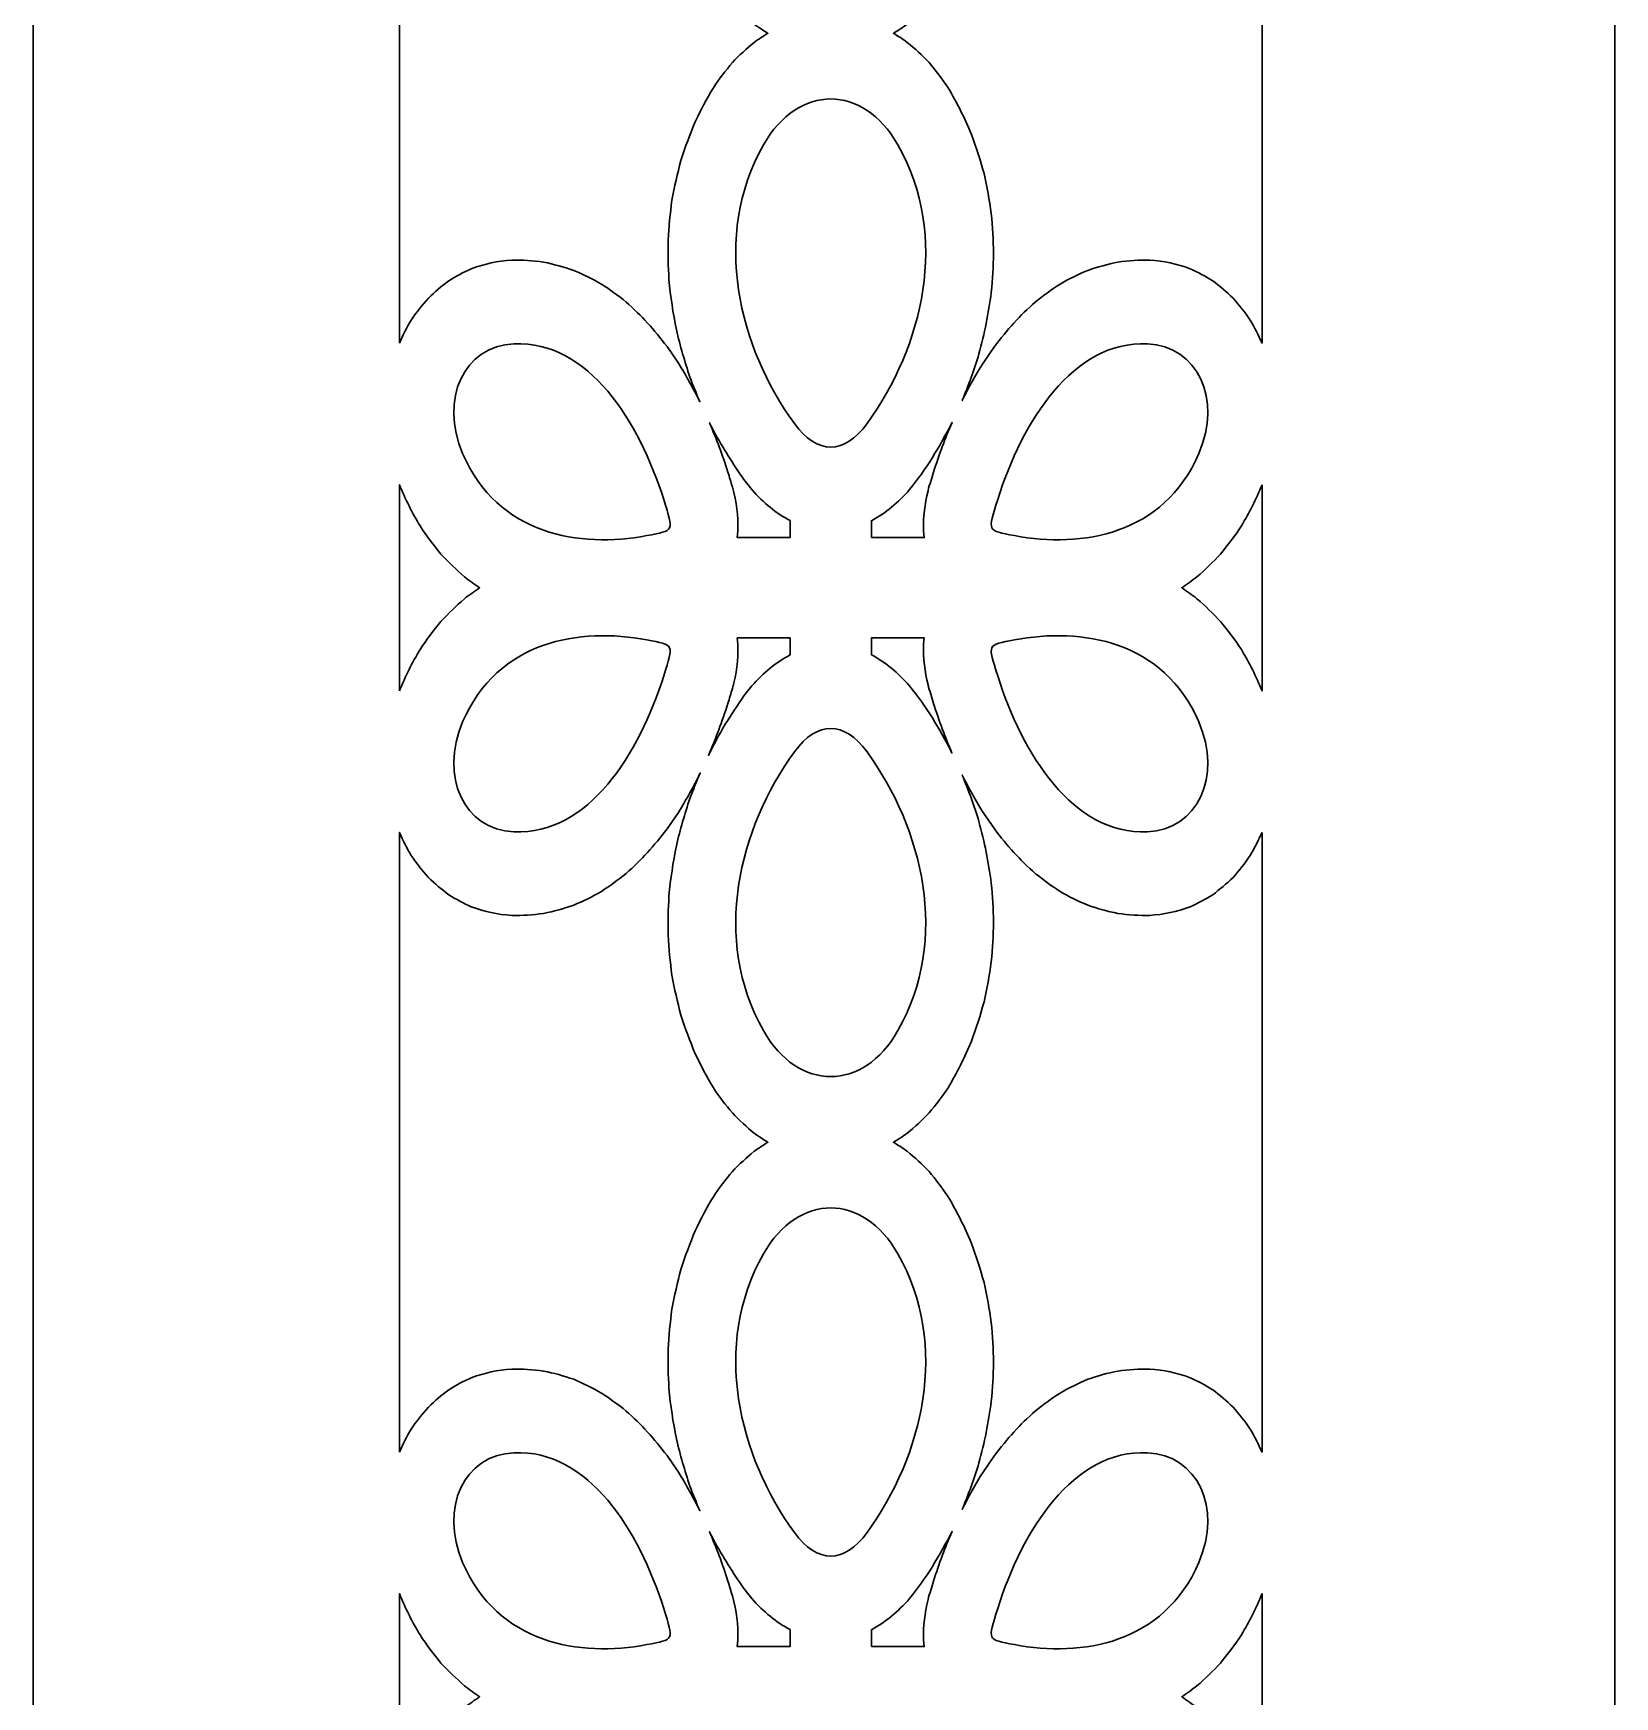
# Model space of a CAD drawing. Header units: centimetres. Extents: x 24.7 to 27, y -9 to 9.
# Drawn here: x 24.731 to 27, y -2.052 to 0.334 of the extents above; entities that cross this region are included whole.
import ezdxf

# ---------------------------------------------------------------- set-up
doc = ezdxf.new("R2010")
doc.units = ezdxf.units.CM
doc.header["$MEASUREMENT"] = 0
doc.layers.add('layer 1', color=7, linetype='Continuous')

msp = doc.modelspace()

# ---------------------------------------------------------------- linework, layer by layer
at = {"layer": 'layer 1', "color": 250, "lineweight": 30}
for points, knots in [([(26.99976, -9.00021), (26.99976, -9.00021), (24.73063, -9.00021), (24.73063, -9.00021), (24.73063, -9.00021), (24.73063, -9.00021), (24.73063, 9.00077), (24.73063, 9.00077), (24.73063, 9.00077), (24.73063, 9.00077), (26.99976, 9.00077), (26.99976, 9.00077), (26.99976, 9.00077), (26.99976, 9.00077), (26.99976, -9.00021), (26.99976, -9.00021)], [0, 0, 0, 0, 0.2, 0.2, 0.2, 0.2, 0.4, 0.4, 0.4, 0.4, 0.6, 0.6, 0.6, 0.6, 1, 1, 1, 1]), ([(25.25597, -0.11023), (25.26113, -0.09868), (25.26652, -0.08823), (25.27291, -0.07737), (25.27291, -0.07737), (25.28075, -0.06581), (25.28852, -0.05585), (25.29757, -0.04572), (25.29757, -0.04572), (25.3071, -0.03643), (25.31632, -0.0286), (25.32675, -0.02095), (25.32675, -0.02095), (25.3375, -0.01417), (25.34778, -0.00866), (25.35912, -0.00359), (25.35912, -0.00359), (25.37879, 0.00357), (25.39667, 0.00731), (25.41712, 0.00884), (25.41712, 0.00884), (25.43269, 0.00896), (25.44733, 0.00806), (25.4628, 0.00601), (25.4628, 0.00601), (25.47768, 0.00297), (25.49156, -0.00084), (25.50607, -0.00591), (25.50607, -0.00591), (25.5198, -0.01172), (25.53259, -0.01805), (25.54575, -0.02559), (25.54575, -0.02559), (25.55809, -0.03361), (25.56961, -0.04198), (25.58128, -0.05139), (25.58128, -0.05139), (25.60306, -0.07073), (25.62167, -0.09113), (25.64, -0.11528), (25.64, -0.11528), (25.64, -0.11528), (25.65625, -0.13897), (25.65625, -0.13897), (25.65625, -0.13897), (25.66751, -0.15703), (25.67775, -0.17548), (25.6871, -0.19446), (25.6871, -0.19446), (25.6821, -0.18293), (25.67737, -0.17117), (25.67284, -0.159), (25.67284, -0.159), (25.66525, -0.13657), (25.65893, -0.11461), (25.65342, -0.09125), (25.65342, -0.09125), (25.64855, -0.06709), (25.64509, -0.04385), (25.64272, -0.0191), (25.64272, -0.0191), (25.6416, -0.00009), (25.64121, 0.0182), (25.64153, 0.03727), (25.64153, 0.03727), (25.64262, 0.0568), (25.64441, 0.07534), (25.64707, 0.09465), (25.64707, 0.09465), (25.65062, 0.1143), (25.65479, 0.13272), (25.65997, 0.15181), (25.65997, 0.15181), (25.66613, 0.17109), (25.67277, 0.18897), (25.68054, 0.20734), (25.68054, 0.20734), (25.68866, 0.22434), (25.69697, 0.24026), (25.70649, 0.25613), (25.70649, 0.25613), (25.71516, 0.26901), (25.72385, 0.28054), (25.73367, 0.29211), (25.73367, 0.29211), (25.74387, 0.30281), (25.75387, 0.3121), (25.76503, 0.32123), (25.76503, 0.32123), (25.77165, 0.32595), (25.77813, 0.33023), (25.78477, 0.33423), (25.78477, 0.33423), (25.77813, 0.33824), (25.77165, 0.34251), (25.76503, 0.34724), (25.76503, 0.34724), (25.75387, 0.35636), (25.74387, 0.36565), (25.73367, 0.37635), (25.73367, 0.37635), (25.72385, 0.38792), (25.71516, 0.39945), (25.70649, 0.41234), (25.70649, 0.41234), (25.69697, 0.4282), (25.68866, 0.44412), (25.68054, 0.46112), (25.68054, 0.46112), (25.67277, 0.47949), (25.66614, 0.49737), (25.65997, 0.51664), (25.65997, 0.51664), (25.65479, 0.53574), (25.65062, 0.55417), (25.64707, 0.57381), (25.64707, 0.57381), (25.64441, 0.59312), (25.64261, 0.61167), (25.64153, 0.63119), (25.64153, 0.63119), (25.64121, 0.65026), (25.6416, 0.66855), (25.64272, 0.68757), (25.64272, 0.68757), (25.64509, 0.71232), (25.64855, 0.73555), (25.65342, 0.75972), (25.65342, 0.75972), (25.65893, 0.78307), (25.66525, 0.80504), (25.67284, 0.82747), (25.67284, 0.82747), (25.67752, 0.84003), (25.68242, 0.85214), (25.6876, 0.86395), (25.6876, 0.86395), (25.67812, 0.84461), (25.66771, 0.82582), (25.65625, 0.80743), (25.65625, 0.80743), (25.65625, 0.80743), (25.63999, 0.78375), (25.63999, 0.78375), (25.63999, 0.78375), (25.62166, 0.7596), (25.60306, 0.7392), (25.58128, 0.71986), (25.58128, 0.71986), (25.56962, 0.71045), (25.5581, 0.70209), (25.54576, 0.69407), (25.54576, 0.69407), (25.53259, 0.68652), (25.5198, 0.68018), (25.50606, 0.67437), (25.50606, 0.67437), (25.49156, 0.66931), (25.47768, 0.6655), (25.4628, 0.66246), (25.4628, 0.66246), (25.44732, 0.6604), (25.43269, 0.65951), (25.41712, 0.65963), (25.41712, 0.65963), (25.39666, 0.66117), (25.37878, 0.6649), (25.35912, 0.67207), (25.35912, 0.67207), (25.34778, 0.67713), (25.33749, 0.68264), (25.32675, 0.68942), (25.32675, 0.68942), (25.31632, 0.69708), (25.30709, 0.7049), (25.29757, 0.7142), (25.29757, 0.7142), (25.28852, 0.72432), (25.28076, 0.73428), (25.27291, 0.74583), (25.27291, 0.74583), (25.26652, 0.7567), (25.26113, 0.76716), (25.25597, 0.77871), (25.25597, 0.77871), (25.25597, 0.77871), (25.25597, -0.11023), (25.25597, -0.11023)], [0, 0, 0, 0, 0.0208333, 0.0208333, 0.0208333, 0.0208333, 0.0416667, 0.0416667, 0.0416667, 0.0416667, 0.0625, 0.0625, 0.0625, 0.0625, 0.0833333, 0.0833333, 0.0833333, 0.0833333, 0.1041667, 0.1041667, 0.1041667, 0.1041667, 0.125, 0.125, 0.125, 0.125, 0.1458333, 0.1458333, 0.1458333, 0.1458333, 0.1666667, 0.1666667, 0.1666667, 0.1666667, 0.1875, 0.1875, 0.1875, 0.1875, 0.2083333, 0.2083333, 0.2083333, 0.2083333, 0.2291667, 0.2291667, 0.2291667, 0.2291667, 0.25, 0.25, 0.25, 0.25, 0.2708333, 0.2708333, 0.2708333, 0.2708333, 0.2916667, 0.2916667, 0.2916667, 0.2916667, 0.3125, 0.3125, 0.3125, 0.3125, 0.3333333, 0.3333333, 0.3333333, 0.3333333, 0.3541667, 0.3541667, 0.3541667, 0.3541667, 0.375, 0.375, 0.375, 0.375, 0.3958333, 0.3958333, 0.3958333, 0.3958333, 0.4166667, 0.4166667, 0.4166667, 0.4166667, 0.4375, 0.4375, 0.4375, 0.4375, 0.4583333, 0.4583333, 0.4583333, 0.4583333, 0.4791667, 0.4791667, 0.4791667, 0.4791667, 0.5, 0.5, 0.5, 0.5, 0.5208333, 0.5208333, 0.5208333, 0.5208333, 0.5416667, 0.5416667, 0.5416667, 0.5416667, 0.5625, 0.5625, 0.5625, 0.5625, 0.5833333, 0.5833333, 0.5833333, 0.5833333, 0.6041667, 0.6041667, 0.6041667, 0.6041667, 0.625, 0.625, 0.625, 0.625, 0.6458333, 0.6458333, 0.6458333, 0.6458333, 0.6666667, 0.6666667, 0.6666667, 0.6666667, 0.6875, 0.6875, 0.6875, 0.6875, 0.7083333, 0.7083333, 0.7083333, 0.7083333, 0.7291667, 0.7291667, 0.7291667, 0.7291667, 0.75, 0.75, 0.75, 0.75, 0.7708333, 0.7708333, 0.7708333, 0.7708333, 0.7916667, 0.7916667, 0.7916667, 0.7916667, 0.8125, 0.8125, 0.8125, 0.8125, 0.8333333, 0.8333333, 0.8333333, 0.8333333, 0.8541667, 0.8541667, 0.8541667, 0.8541667, 0.875, 0.875, 0.875, 0.875, 0.8958333, 0.8958333, 0.8958333, 0.8958333, 0.9166667, 0.9166667, 0.9166667, 0.9166667, 0.9375, 0.9375, 0.9375, 0.9375, 0.9583333, 0.9583333, 0.9583333, 0.9583333, 1, 1, 1, 1]), ([(26.49368, 0.77871), (26.48852, 0.76715), (26.48312, 0.75669), (26.47673, 0.74583), (26.47673, 0.74583), (26.46888, 0.73427), (26.46112, 0.72431), (26.45207, 0.71419), (26.45207, 0.71419), (26.44254, 0.7049), (26.43332, 0.69707), (26.42289, 0.68941), (26.42289, 0.68941), (26.41215, 0.68264), (26.40187, 0.67713), (26.39053, 0.67207), (26.39053, 0.67207), (26.37086, 0.6649), (26.35298, 0.66116), (26.33253, 0.65962), (26.33253, 0.65962), (26.31695, 0.65951), (26.30232, 0.6604), (26.28684, 0.66246), (26.28684, 0.66246), (26.27196, 0.6655), (26.25808, 0.66931), (26.24357, 0.67437), (26.24357, 0.67437), (26.22984, 0.68018), (26.21705, 0.68652), (26.20389, 0.69406), (26.20389, 0.69406), (26.19155, 0.70208), (26.18003, 0.71045), (26.16836, 0.71986), (26.16836, 0.71986), (26.14658, 0.7392), (26.12798, 0.7596), (26.10965, 0.78375), (26.10965, 0.78375), (26.10965, 0.78375), (26.09339, 0.80743), (26.09339, 0.80743), (26.09339, 0.80743), (26.08249, 0.82493), (26.07255, 0.84277), (26.06345, 0.86111), (26.06345, 0.86111), (26.07255, 0.83931), (26.0804, 0.81749), (26.0875, 0.7942), (26.0875, 0.7942), (26.09545, 0.76478), (26.10114, 0.73659), (26.10516, 0.70596), (26.10516, 0.70596), (26.10696, 0.68719), (26.10802, 0.66905), (26.10843, 0.65014), (26.10843, 0.65014), (26.10811, 0.63075), (26.10707, 0.61226), (26.10522, 0.59299), (26.10522, 0.59299), (26.10251, 0.57333), (26.09915, 0.55482), (26.09482, 0.5356), (26.09482, 0.5356), (26.08954, 0.51614), (26.08373, 0.49803), (26.07682, 0.47936), (26.07682, 0.47936), (26.06675, 0.45553), (26.05612, 0.43394), (26.04316, 0.41233), (26.04316, 0.41233), (26.03448, 0.39945), (26.02579, 0.38793), (26.01598, 0.37635), (26.01598, 0.37635), (26.00578, 0.36566), (25.99578, 0.35636), (25.98462, 0.34724), (25.98462, 0.34724), (25.978, 0.34251), (25.97151, 0.33824), (25.96487, 0.33423), (25.96487, 0.33423), (25.97151, 0.33023), (25.978, 0.32595), (25.98462, 0.32122), (25.98462, 0.32122), (25.99578, 0.3121), (26.00578, 0.3028), (26.01598, 0.29211), (26.01598, 0.29211), (26.02579, 0.28054), (26.03448, 0.26901), (26.04316, 0.25613), (26.04316, 0.25613), (26.05612, 0.23452), (26.06674, 0.21293), (26.07682, 0.1891), (26.07682, 0.1891), (26.08373, 0.17044), (26.08953, 0.15232), (26.09482, 0.13287), (26.09482, 0.13287), (26.09915, 0.11364), (26.10251, 0.09513), (26.10522, 0.07547), (26.10522, 0.07547), (26.10707, 0.05621), (26.10811, 0.03771), (26.10843, 0.01832), (26.10843, 0.01832), (26.10802, -0.00059), (26.10696, -0.01873), (26.10516, -0.0375), (26.10516, -0.0375), (26.10114, -0.06813), (26.09545, -0.09631), (26.0875, -0.12573), (26.0875, -0.12573), (26.08041, -0.14902), (26.07255, -0.17084), (26.06346, -0.19263), (26.06346, -0.19263), (26.07255, -0.1743), (26.08249, -0.15646), (26.09339, -0.13897), (26.09339, -0.13897), (26.09339, -0.13897), (26.10965, -0.11528), (26.10965, -0.11528), (26.10965, -0.11528), (26.12798, -0.09113), (26.14658, -0.07072), (26.16837, -0.05139), (26.16837, -0.05139), (26.18003, -0.04197), (26.19156, -0.03361), (26.2039, -0.02559), (26.2039, -0.02559), (26.21706, -0.01805), (26.22984, -0.01172), (26.24357, -0.00591), (26.24357, -0.00591), (26.25808, -0.00084), (26.27196, 0.00297), (26.28684, 0.00601), (26.28684, 0.00601), (26.30232, 0.00806), (26.31695, 0.00896), (26.33252, 0.00884), (26.33252, 0.00884), (26.35298, 0.00731), (26.37086, 0.00357), (26.39052, -0.0036), (26.39052, -0.0036), (26.40186, -0.00866), (26.41215, -0.01417), (26.42289, -0.02094), (26.42289, -0.02094), (26.43332, -0.0286), (26.44254, -0.03643), (26.45207, -0.04572), (26.45207, -0.04572), (26.46112, -0.05585), (26.46888, -0.0658), (26.47673, -0.07736), (26.47673, -0.07736), (26.48312, -0.08823), (26.48852, -0.09868), (26.49368, -0.11023), (26.49368, -0.11023), (26.49368, -0.11023), (26.49368, 0.77871), (26.49368, 0.77871)], [0, 0, 0, 0, 0.0217391, 0.0217391, 0.0217391, 0.0217391, 0.0434783, 0.0434783, 0.0434783, 0.0434783, 0.0652174, 0.0652174, 0.0652174, 0.0652174, 0.0869565, 0.0869565, 0.0869565, 0.0869565, 0.1086957, 0.1086957, 0.1086957, 0.1086957, 0.1304348, 0.1304348, 0.1304348, 0.1304348, 0.1521739, 0.1521739, 0.1521739, 0.1521739, 0.173913, 0.173913, 0.173913, 0.173913, 0.1956522, 0.1956522, 0.1956522, 0.1956522, 0.2173913, 0.2173913, 0.2173913, 0.2173913, 0.2391304, 0.2391304, 0.2391304, 0.2391304, 0.2608696, 0.2608696, 0.2608696, 0.2608696, 0.2826087, 0.2826087, 0.2826087, 0.2826087, 0.3043478, 0.3043478, 0.3043478, 0.3043478, 0.326087, 0.326087, 0.326087, 0.326087, 0.3478261, 0.3478261, 0.3478261, 0.3478261, 0.3695652, 0.3695652, 0.3695652, 0.3695652, 0.3913043, 0.3913043, 0.3913043, 0.3913043, 0.4130435, 0.4130435, 0.4130435, 0.4130435, 0.4347826, 0.4347826, 0.4347826, 0.4347826, 0.4565217, 0.4565217, 0.4565217, 0.4565217, 0.4782609, 0.4782609, 0.4782609, 0.4782609, 0.5, 0.5, 0.5, 0.5, 0.5217391, 0.5217391, 0.5217391, 0.5217391, 0.5434783, 0.5434783, 0.5434783, 0.5434783, 0.5652174, 0.5652174, 0.5652174, 0.5652174, 0.5869565, 0.5869565, 0.5869565, 0.5869565, 0.6086957, 0.6086957, 0.6086957, 0.6086957, 0.6304348, 0.6304348, 0.6304348, 0.6304348, 0.6521739, 0.6521739, 0.6521739, 0.6521739, 0.673913, 0.673913, 0.673913, 0.673913, 0.6956522, 0.6956522, 0.6956522, 0.6956522, 0.7173913, 0.7173913, 0.7173913, 0.7173913, 0.7391304, 0.7391304, 0.7391304, 0.7391304, 0.7608696, 0.7608696, 0.7608696, 0.7608696, 0.7826087, 0.7826087, 0.7826087, 0.7826087, 0.8043478, 0.8043478, 0.8043478, 0.8043478, 0.826087, 0.826087, 0.826087, 0.826087, 0.8478261, 0.8478261, 0.8478261, 0.8478261, 0.8695652, 0.8695652, 0.8695652, 0.8695652, 0.8913043, 0.8913043, 0.8913043, 0.8913043, 0.9130435, 0.9130435, 0.9130435, 0.9130435, 0.9347826, 0.9347826, 0.9347826, 0.9347826, 0.9565217, 0.9565217, 0.9565217, 0.9565217, 1, 1, 1, 1]), ([(25.82267, -0.22565), (25.74277, -0.11578), (25.70388, 0.04245), (25.77831, 0.174), (25.77831, 0.174), (25.8281, 0.26201), (25.92155, 0.26199), (25.97134, 0.174), (25.97134, 0.174), (26.04577, 0.04245), (26.00688, -0.11578), (25.92698, -0.22565), (25.92698, -0.22565), (25.89412, -0.27084), (25.85552, -0.27084), (25.82267, -0.22565)], [0, 0, 0, 0, 0.2, 0.2, 0.2, 0.2, 0.4, 0.4, 0.4, 0.4, 0.6, 0.6, 0.6, 0.6, 1, 1, 1, 1]), ([(25.61111, -0.38651), (25.51471, -0.40478), (25.39714, -0.38566), (25.34668, -0.26873), (25.34668, -0.26873), (25.31291, -0.19051), (25.34861, -0.11426), (25.42038, -0.11122), (25.42038, -0.11122), (25.52768, -0.10668), (25.59989, -0.22275), (25.63527, -0.33489), (25.63527, -0.33489), (25.64982, -0.381), (25.65075, -0.37901), (25.61111, -0.38651)], [0, 0, 0, 0, 0.2, 0.2, 0.2, 0.2, 0.4, 0.4, 0.4, 0.4, 0.6, 0.6, 0.6, 0.6, 1, 1, 1, 1]), ([(26.13854, -0.38651), (26.23493, -0.40478), (26.35251, -0.38566), (26.40297, -0.26873), (26.40297, -0.26873), (26.43673, -0.19051), (26.40104, -0.11426), (26.32927, -0.11122), (26.32927, -0.11122), (26.22196, -0.10668), (26.14976, -0.22275), (26.11438, -0.33489), (26.11438, -0.33489), (26.09983, -0.381), (26.0989, -0.37901), (26.13854, -0.38651)], [0, 0, 0, 0, 0.2, 0.2, 0.2, 0.2, 0.4, 0.4, 0.4, 0.4, 0.6, 0.6, 0.6, 0.6, 1, 1, 1, 1]), ([(25.75033, -0.30601), (25.73459, -0.2837), (25.72049, -0.26116), (25.70704, -0.23665), (25.70704, -0.23665), (25.70497, -0.2326), (25.70295, -0.22856), (25.70097, -0.22452), (25.70097, -0.22452), (25.71078, -0.24723), (25.71947, -0.27078), (25.72725, -0.29539), (25.72725, -0.29539), (25.72949, -0.30248), (25.7317, -0.30957), (25.73378, -0.31673), (25.73378, -0.31673), (25.73971, -0.33845), (25.74195, -0.35699), (25.74168, -0.38012), (25.74168, -0.38012), (25.74168, -0.38012), (25.74067, -0.38923), (25.74067, -0.38923), (25.74067, -0.38923), (25.74067, -0.38923), (25.81643, -0.38923), (25.81643, -0.38923), (25.81643, -0.38923), (25.81643, -0.38923), (25.81643, -0.36489), (25.81643, -0.36489), (25.81643, -0.36489), (25.79584, -0.35406), (25.77883, -0.33989), (25.76165, -0.32044), (25.76165, -0.32044), (25.76165, -0.32044), (25.75033, -0.30601), (25.75033, -0.30601)], [0, 0, 0, 0, 0.0909091, 0.0909091, 0.0909091, 0.0909091, 0.1818182, 0.1818182, 0.1818182, 0.1818182, 0.2727273, 0.2727273, 0.2727273, 0.2727273, 0.3636364, 0.3636364, 0.3636364, 0.3636364, 0.4545455, 0.4545455, 0.4545455, 0.4545455, 0.5454545, 0.5454545, 0.5454545, 0.5454545, 0.6363636, 0.6363636, 0.6363636, 0.6363636, 0.7272727, 0.7272727, 0.7272727, 0.7272727, 0.8181818, 0.8181818, 0.8181818, 0.8181818, 1, 1, 1, 1]), ([(25.93322, -0.38923), (25.93322, -0.38923), (26.00897, -0.38923), (26.00897, -0.38923), (26.00897, -0.38923), (26.00897, -0.38923), (26.00796, -0.38012), (26.00796, -0.38012), (26.00796, -0.38012), (26.00773, -0.35908), (26.00944, -0.34197), (26.01443, -0.32199), (26.01443, -0.32199), (26.01688, -0.313), (26.01961, -0.30419), (26.02241, -0.29536), (26.02241, -0.29536), (26.03025, -0.2706), (26.03899, -0.24694), (26.04886, -0.22412), (26.04886, -0.22412), (26.03134, -0.25879), (26.01155, -0.29154), (25.98799, -0.32045), (25.98799, -0.32045), (25.97094, -0.33974), (25.95415, -0.35373), (25.93322, -0.3651), (25.93322, -0.3651), (25.93322, -0.3651), (25.93322, -0.38923), (25.93322, -0.38923)], [0, 0, 0, 0, 0.1111111, 0.1111111, 0.1111111, 0.1111111, 0.2222222, 0.2222222, 0.2222222, 0.2222222, 0.3333333, 0.3333333, 0.3333333, 0.3333333, 0.4444444, 0.4444444, 0.4444444, 0.4444444, 0.5555556, 0.5555556, 0.5555556, 0.5555556, 0.6666667, 0.6666667, 0.6666667, 0.6666667, 0.7777778, 0.7777778, 0.7777778, 0.7777778, 1, 1, 1, 1]), ([(25.25597, -0.60917), (25.26464, -0.58792), (25.27421, -0.56914), (25.2856, -0.54989), (25.2856, -0.54989), (25.29518, -0.53551), (25.30479, -0.52258), (25.3156, -0.50962), (25.3156, -0.50962), (25.32654, -0.49784), (25.33738, -0.48735), (25.34926, -0.47706), (25.34926, -0.47706), (25.35656, -0.47138), (25.3638, -0.46616), (25.37109, -0.46132), (25.37109, -0.46132), (25.36376, -0.4564), (25.35655, -0.45118), (25.34926, -0.44551), (25.34926, -0.44551), (25.33739, -0.43522), (25.32654, -0.42472), (25.3156, -0.41295), (25.3156, -0.41295), (25.30479, -0.39998), (25.29518, -0.38706), (25.2856, -0.37267), (25.2856, -0.37267), (25.27421, -0.35342), (25.26464, -0.33463), (25.25597, -0.31339), (25.25597, -0.31339), (25.25597, -0.31339), (25.25597, -0.60917), (25.25597, -0.60917)], [0, 0, 0, 0, 0.1, 0.1, 0.1, 0.1, 0.2, 0.2, 0.2, 0.2, 0.3, 0.3, 0.3, 0.3, 0.4, 0.4, 0.4, 0.4, 0.5, 0.5, 0.5, 0.5, 0.6, 0.6, 0.6, 0.6, 0.7, 0.7, 0.7, 0.7, 0.8, 0.8, 0.8, 0.8, 1, 1, 1, 1]), ([(26.49368, -0.31339), (26.48501, -0.33464), (26.47543, -0.35343), (26.46404, -0.37267), (26.46404, -0.37267), (26.45446, -0.38706), (26.44485, -0.39998), (26.43404, -0.41295), (26.43404, -0.41295), (26.4231, -0.42473), (26.41225, -0.43522), (26.40038, -0.44551), (26.40038, -0.44551), (26.39311, -0.45116), (26.38591, -0.45638), (26.37861, -0.46128), (26.37861, -0.46128), (26.38592, -0.46618), (26.39311, -0.4714), (26.40038, -0.47705), (26.40038, -0.47705), (26.41226, -0.48735), (26.4231, -0.49784), (26.43404, -0.50961), (26.43404, -0.50961), (26.44485, -0.52258), (26.45447, -0.53551), (26.46404, -0.54989), (26.46404, -0.54989), (26.47544, -0.56914), (26.48501, -0.58792), (26.49368, -0.60917), (26.49368, -0.60917), (26.49368, -0.60917), (26.49368, -0.31339), (26.49368, -0.31339)], [0, 0, 0, 0, 0.1, 0.1, 0.1, 0.1, 0.2, 0.2, 0.2, 0.2, 0.3, 0.3, 0.3, 0.3, 0.4, 0.4, 0.4, 0.4, 0.5, 0.5, 0.5, 0.5, 0.6, 0.6, 0.6, 0.6, 0.7, 0.7, 0.7, 0.7, 0.8, 0.8, 0.8, 0.8, 1, 1, 1, 1]), ([(25.61111, -0.53605), (25.51471, -0.51779), (25.39714, -0.5369), (25.34668, -0.65383), (25.34668, -0.65383), (25.31291, -0.73206), (25.34861, -0.80831), (25.42038, -0.81135), (25.42038, -0.81135), (25.52768, -0.81589), (25.59989, -0.69982), (25.63527, -0.58768), (25.63527, -0.58768), (25.64982, -0.54157), (25.65075, -0.54356), (25.61111, -0.53605)], [0, 0, 0, 0, 0.2, 0.2, 0.2, 0.2, 0.4, 0.4, 0.4, 0.4, 0.6, 0.6, 0.6, 0.6, 1, 1, 1, 1]), ([(26.13854, -0.53605), (26.23494, -0.51779), (26.35251, -0.5369), (26.40297, -0.65383), (26.40297, -0.65383), (26.43673, -0.73206), (26.40104, -0.80831), (26.32926, -0.81135), (26.32926, -0.81135), (26.22196, -0.81589), (26.14976, -0.69982), (26.11438, -0.58768), (26.11438, -0.58768), (26.09983, -0.54157), (26.0989, -0.54355), (26.13854, -0.53605)], [0, 0, 0, 0, 0.2, 0.2, 0.2, 0.2, 0.4, 0.4, 0.4, 0.4, 0.6, 0.6, 0.6, 0.6, 1, 1, 1, 1]), ([(25.81643, -0.53333), (25.81643, -0.53333), (25.81643, -0.55767), (25.81643, -0.55767), (25.81643, -0.55767), (25.79584, -0.56851), (25.77883, -0.58267), (25.76165, -0.60213), (25.76165, -0.60213), (25.76165, -0.60213), (25.75033, -0.61657), (25.75033, -0.61657), (25.75033, -0.61657), (25.74095, -0.62984), (25.73206, -0.64323), (25.72334, -0.65719), (25.72334, -0.65719), (25.7147, -0.67193), (25.70675, -0.68667), (25.69936, -0.70174), (25.69936, -0.70174), (25.70983, -0.67788), (25.71905, -0.65312), (25.72725, -0.62716), (25.72725, -0.62716), (25.72949, -0.62008), (25.7317, -0.61299), (25.73378, -0.60583), (25.73378, -0.60583), (25.73971, -0.58411), (25.74195, -0.56557), (25.74168, -0.54244), (25.74168, -0.54244), (25.74168, -0.54244), (25.74067, -0.53333), (25.74067, -0.53333), (25.74067, -0.53333), (25.74067, -0.53333), (25.81643, -0.53333), (25.81643, -0.53333)], [0, 0, 0, 0, 0.0909091, 0.0909091, 0.0909091, 0.0909091, 0.1818182, 0.1818182, 0.1818182, 0.1818182, 0.2727273, 0.2727273, 0.2727273, 0.2727273, 0.3636364, 0.3636364, 0.3636364, 0.3636364, 0.4545455, 0.4545455, 0.4545455, 0.4545455, 0.5454545, 0.5454545, 0.5454545, 0.5454545, 0.6363636, 0.6363636, 0.6363636, 0.6363636, 0.7272727, 0.7272727, 0.7272727, 0.7272727, 0.8181818, 0.8181818, 0.8181818, 0.8181818, 1, 1, 1, 1]), ([(25.93322, -0.55747), (25.93322, -0.55747), (25.93322, -0.53333), (25.93322, -0.53333), (25.93322, -0.53333), (25.93322, -0.53333), (26.00897, -0.53333), (26.00897, -0.53333), (26.00897, -0.53333), (26.00897, -0.53333), (26.00796, -0.54243), (26.00796, -0.54243), (26.00796, -0.54243), (26.00773, -0.56349), (26.00944, -0.5806), (26.01443, -0.60058), (26.01443, -0.60058), (26.01688, -0.60956), (26.01961, -0.61836), (26.0224, -0.62718), (26.0224, -0.62718), (26.03023, -0.65193), (26.03897, -0.67558), (26.04884, -0.69841), (26.04884, -0.69841), (26.03132, -0.66376), (26.01154, -0.63102), (25.98799, -0.60212), (25.98799, -0.60212), (25.97095, -0.58283), (25.95415, -0.56883), (25.93322, -0.55747)], [0, 0, 0, 0, 0.1111111, 0.1111111, 0.1111111, 0.1111111, 0.2222222, 0.2222222, 0.2222222, 0.2222222, 0.3333333, 0.3333333, 0.3333333, 0.3333333, 0.4444444, 0.4444444, 0.4444444, 0.4444444, 0.5555556, 0.5555556, 0.5555556, 0.5555556, 0.6666667, 0.6666667, 0.6666667, 0.6666667, 0.7777778, 0.7777778, 0.7777778, 0.7777778, 1, 1, 1, 1]), ([(25.82267, -0.69692), (25.74277, -0.80679), (25.70388, -0.96502), (25.77831, -1.09657), (25.77831, -1.09657), (25.8281, -1.18458), (25.92155, -1.18456), (25.97134, -1.09657), (25.97134, -1.09657), (26.04577, -0.96502), (26.00688, -0.80679), (25.92698, -0.69692), (25.92698, -0.69692), (25.89412, -0.65173), (25.85552, -0.65173), (25.82267, -0.69692)], [0, 0, 0, 0, 0.2, 0.2, 0.2, 0.2, 0.4, 0.4, 0.4, 0.4, 0.6, 0.6, 0.6, 0.6, 1, 1, 1, 1]), ([(25.25597, -1.70127), (25.26113, -1.68972), (25.26652, -1.67926), (25.27291, -1.6684), (25.27291, -1.6684), (25.28075, -1.65684), (25.28852, -1.64688), (25.29757, -1.63676), (25.29757, -1.63676), (25.3071, -1.62747), (25.31632, -1.61964), (25.32675, -1.61198), (25.32675, -1.61198), (25.3375, -1.6052), (25.34778, -1.59969), (25.35912, -1.59462), (25.35912, -1.59462), (25.37879, -1.58746), (25.39667, -1.58372), (25.41712, -1.58219), (25.41712, -1.58219), (25.43269, -1.58207), (25.44733, -1.58297), (25.4628, -1.58502), (25.4628, -1.58502), (25.47768, -1.58806), (25.49156, -1.59187), (25.50607, -1.59694), (25.50607, -1.59694), (25.5198, -1.60275), (25.53259, -1.60908), (25.54575, -1.61662), (25.54575, -1.61662), (25.55809, -1.62464), (25.56961, -1.63301), (25.58128, -1.64242), (25.58128, -1.64242), (25.60306, -1.66176), (25.62167, -1.68217), (25.64, -1.70631), (25.64, -1.70631), (25.64, -1.70631), (25.65625, -1.73), (25.65625, -1.73), (25.65625, -1.73), (25.66751, -1.74806), (25.67775, -1.76651), (25.6871, -1.7855), (25.6871, -1.7855), (25.6821, -1.77396), (25.67737, -1.7622), (25.67284, -1.75003), (25.67284, -1.75003), (25.66525, -1.72761), (25.65893, -1.70564), (25.65342, -1.68229), (25.65342, -1.68229), (25.64855, -1.65812), (25.64509, -1.63488), (25.64272, -1.61014), (25.64272, -1.61014), (25.6416, -1.59112), (25.64121, -1.57283), (25.64153, -1.55376), (25.64153, -1.55376), (25.64262, -1.53423), (25.64441, -1.51569), (25.64707, -1.49638), (25.64707, -1.49638), (25.65062, -1.47674), (25.65479, -1.45831), (25.65997, -1.43922), (25.65997, -1.43922), (25.66613, -1.41994), (25.67277, -1.40206), (25.68054, -1.38369), (25.68054, -1.38369), (25.68866, -1.36669), (25.69697, -1.35077), (25.70649, -1.3349), (25.70649, -1.3349), (25.71516, -1.32202), (25.72385, -1.31049), (25.73367, -1.29892), (25.73367, -1.29892), (25.74387, -1.28822), (25.75387, -1.27893), (25.76503, -1.26981), (25.76503, -1.26981), (25.77165, -1.26508), (25.77813, -1.2608), (25.78477, -1.2568), (25.78477, -1.2568), (25.77813, -1.2528), (25.77165, -1.24852), (25.76503, -1.2438), (25.76503, -1.2438), (25.75387, -1.23467), (25.74387, -1.22538), (25.73367, -1.21468), (25.73367, -1.21468), (25.72385, -1.20311), (25.71516, -1.19158), (25.70649, -1.1787), (25.70649, -1.1787), (25.69697, -1.16283), (25.68866, -1.14691), (25.68054, -1.12991), (25.68054, -1.12991), (25.67277, -1.11154), (25.66614, -1.09366), (25.65997, -1.07439), (25.65997, -1.07439), (25.65479, -1.05529), (25.65062, -1.03687), (25.64707, -1.01722), (25.64707, -1.01722), (25.64441, -0.99791), (25.64261, -0.97937), (25.64153, -0.95984), (25.64153, -0.95984), (25.64121, -0.94077), (25.6416, -0.92248), (25.64272, -0.90346), (25.64272, -0.90346), (25.64509, -0.87872), (25.64855, -0.85548), (25.65342, -0.83131), (25.65342, -0.83131), (25.65893, -0.80796), (25.66525, -0.78599), (25.67284, -0.76356), (25.67284, -0.76356), (25.67752, -0.751), (25.68242, -0.73889), (25.6876, -0.72708), (25.6876, -0.72708), (25.67812, -0.74642), (25.66771, -0.76521), (25.65625, -0.7836), (25.65625, -0.7836), (25.65625, -0.7836), (25.63999, -0.80729), (25.63999, -0.80729), (25.63999, -0.80729), (25.62166, -0.83143), (25.60306, -0.85183), (25.58128, -0.87117), (25.58128, -0.87117), (25.56962, -0.88058), (25.5581, -0.88895), (25.54576, -0.89697), (25.54576, -0.89697), (25.53259, -0.90451), (25.5198, -0.91085), (25.50606, -0.91666), (25.50606, -0.91666), (25.49156, -0.92172), (25.47768, -0.92553), (25.4628, -0.92857), (25.4628, -0.92857), (25.44732, -0.93063), (25.43269, -0.93152), (25.41712, -0.93141), (25.41712, -0.93141), (25.39666, -0.92987), (25.37878, -0.92613), (25.35912, -0.91897), (25.35912, -0.91897), (25.34778, -0.9139), (25.33749, -0.90839), (25.32675, -0.90162), (25.32675, -0.90162), (25.31632, -0.89396), (25.30709, -0.88613), (25.29757, -0.87684), (25.29757, -0.87684), (25.28852, -0.86671), (25.28076, -0.85676), (25.27291, -0.8452), (25.27291, -0.8452), (25.26652, -0.83434), (25.26113, -0.82388), (25.25597, -0.81233), (25.25597, -0.81233), (25.25597, -0.81233), (25.25597, -1.70127), (25.25597, -1.70127)], [0, 0, 0, 0, 0.0208333, 0.0208333, 0.0208333, 0.0208333, 0.0416667, 0.0416667, 0.0416667, 0.0416667, 0.0625, 0.0625, 0.0625, 0.0625, 0.0833333, 0.0833333, 0.0833333, 0.0833333, 0.1041667, 0.1041667, 0.1041667, 0.1041667, 0.125, 0.125, 0.125, 0.125, 0.1458333, 0.1458333, 0.1458333, 0.1458333, 0.1666667, 0.1666667, 0.1666667, 0.1666667, 0.1875, 0.1875, 0.1875, 0.1875, 0.2083333, 0.2083333, 0.2083333, 0.2083333, 0.2291667, 0.2291667, 0.2291667, 0.2291667, 0.25, 0.25, 0.25, 0.25, 0.2708333, 0.2708333, 0.2708333, 0.2708333, 0.2916667, 0.2916667, 0.2916667, 0.2916667, 0.3125, 0.3125, 0.3125, 0.3125, 0.3333333, 0.3333333, 0.3333333, 0.3333333, 0.3541667, 0.3541667, 0.3541667, 0.3541667, 0.375, 0.375, 0.375, 0.375, 0.3958333, 0.3958333, 0.3958333, 0.3958333, 0.4166667, 0.4166667, 0.4166667, 0.4166667, 0.4375, 0.4375, 0.4375, 0.4375, 0.4583333, 0.4583333, 0.4583333, 0.4583333, 0.4791667, 0.4791667, 0.4791667, 0.4791667, 0.5, 0.5, 0.5, 0.5, 0.5208333, 0.5208333, 0.5208333, 0.5208333, 0.5416667, 0.5416667, 0.5416667, 0.5416667, 0.5625, 0.5625, 0.5625, 0.5625, 0.5833333, 0.5833333, 0.5833333, 0.5833333, 0.6041667, 0.6041667, 0.6041667, 0.6041667, 0.625, 0.625, 0.625, 0.625, 0.6458333, 0.6458333, 0.6458333, 0.6458333, 0.6666667, 0.6666667, 0.6666667, 0.6666667, 0.6875, 0.6875, 0.6875, 0.6875, 0.7083333, 0.7083333, 0.7083333, 0.7083333, 0.7291667, 0.7291667, 0.7291667, 0.7291667, 0.75, 0.75, 0.75, 0.75, 0.7708333, 0.7708333, 0.7708333, 0.7708333, 0.7916667, 0.7916667, 0.7916667, 0.7916667, 0.8125, 0.8125, 0.8125, 0.8125, 0.8333333, 0.8333333, 0.8333333, 0.8333333, 0.8541667, 0.8541667, 0.8541667, 0.8541667, 0.875, 0.875, 0.875, 0.875, 0.8958333, 0.8958333, 0.8958333, 0.8958333, 0.9166667, 0.9166667, 0.9166667, 0.9166667, 0.9375, 0.9375, 0.9375, 0.9375, 0.9583333, 0.9583333, 0.9583333, 0.9583333, 1, 1, 1, 1]), ([(26.49368, -0.81233), (26.48852, -0.82388), (26.48312, -0.83434), (26.47673, -0.84521), (26.47673, -0.84521), (26.46888, -0.85676), (26.46112, -0.86672), (26.45207, -0.87684), (26.45207, -0.87684), (26.44254, -0.88613), (26.43332, -0.89396), (26.42289, -0.90162), (26.42289, -0.90162), (26.41215, -0.90839), (26.40187, -0.9139), (26.39053, -0.91897), (26.39053, -0.91897), (26.37086, -0.92614), (26.35298, -0.92987), (26.33253, -0.93141), (26.33253, -0.93141), (26.31695, -0.93153), (26.30232, -0.93063), (26.28684, -0.92857), (26.28684, -0.92857), (26.27196, -0.92553), (26.25808, -0.92172), (26.24357, -0.91666), (26.24357, -0.91666), (26.22984, -0.91085), (26.21705, -0.90451), (26.20389, -0.89697), (26.20389, -0.89697), (26.19155, -0.88895), (26.18003, -0.88059), (26.16836, -0.87117), (26.16836, -0.87117), (26.14658, -0.85184), (26.12798, -0.83144), (26.10965, -0.80729), (26.10965, -0.80729), (26.10965, -0.80729), (26.09339, -0.7836), (26.09339, -0.7836), (26.09339, -0.7836), (26.08249, -0.76611), (26.07255, -0.74826), (26.06345, -0.72993), (26.06345, -0.72993), (26.07255, -0.75172), (26.0804, -0.77354), (26.0875, -0.79684), (26.0875, -0.79684), (26.09545, -0.82625), (26.10114, -0.85444), (26.10516, -0.88507), (26.10516, -0.88507), (26.10696, -0.90384), (26.10802, -0.92198), (26.10843, -0.94089), (26.10843, -0.94089), (26.10811, -0.96028), (26.10707, -0.97877), (26.10522, -0.99804), (26.10522, -0.99804), (26.10251, -1.0177), (26.09915, -1.03622), (26.09482, -1.05544), (26.09482, -1.05544), (26.08954, -1.07489), (26.08373, -1.093), (26.07682, -1.11167), (26.07682, -1.11167), (26.06675, -1.1355), (26.05612, -1.15709), (26.04316, -1.1787), (26.04316, -1.1787), (26.03448, -1.19158), (26.02579, -1.20311), (26.01598, -1.21468), (26.01598, -1.21468), (26.00578, -1.22537), (25.99578, -1.23467), (25.98462, -1.24379), (25.98462, -1.24379), (25.978, -1.24852), (25.97151, -1.2528), (25.96487, -1.2568), (25.96487, -1.2568), (25.97151, -1.2608), (25.978, -1.26508), (25.98462, -1.26981), (25.98462, -1.26981), (25.99578, -1.27893), (26.00578, -1.28823), (26.01598, -1.29892), (26.01598, -1.29892), (26.02579, -1.31049), (26.03448, -1.32202), (26.04316, -1.3349), (26.04316, -1.3349), (26.05612, -1.35651), (26.06674, -1.3781), (26.07682, -1.40193), (26.07682, -1.40193), (26.08373, -1.4206), (26.08953, -1.43871), (26.09482, -1.45816), (26.09482, -1.45816), (26.09915, -1.47739), (26.10251, -1.4959), (26.10522, -1.51556), (26.10522, -1.51556), (26.10707, -1.53482), (26.10811, -1.55332), (26.10843, -1.57271), (26.10843, -1.57271), (26.10802, -1.59162), (26.10696, -1.60976), (26.10516, -1.62853), (26.10516, -1.62853), (26.10114, -1.65916), (26.09545, -1.68734), (26.0875, -1.71676), (26.0875, -1.71676), (26.08041, -1.74005), (26.07255, -1.76187), (26.06346, -1.78366), (26.06346, -1.78366), (26.07255, -1.76533), (26.08249, -1.74749), (26.09339, -1.73), (26.09339, -1.73), (26.09339, -1.73), (26.10965, -1.70631), (26.10965, -1.70631), (26.10965, -1.70631), (26.12798, -1.68216), (26.14658, -1.66175), (26.16837, -1.64242), (26.16837, -1.64242), (26.18003, -1.633), (26.19156, -1.62464), (26.2039, -1.61662), (26.2039, -1.61662), (26.21706, -1.60908), (26.22984, -1.60275), (26.24357, -1.59694), (26.24357, -1.59694), (26.25808, -1.59187), (26.27196, -1.58806), (26.28684, -1.58502), (26.28684, -1.58502), (26.30232, -1.58297), (26.31695, -1.58207), (26.33252, -1.58219), (26.33252, -1.58219), (26.35298, -1.58372), (26.37086, -1.58746), (26.39052, -1.59463), (26.39052, -1.59463), (26.40186, -1.59969), (26.41215, -1.6052), (26.42289, -1.61197), (26.42289, -1.61197), (26.43332, -1.61964), (26.44254, -1.62746), (26.45207, -1.63676), (26.45207, -1.63676), (26.46112, -1.64688), (26.46888, -1.65683), (26.47673, -1.66839), (26.47673, -1.66839), (26.48312, -1.67926), (26.48852, -1.68971), (26.49368, -1.70127), (26.49368, -1.70127), (26.49368, -1.70127), (26.49368, -0.81233), (26.49368, -0.81233)], [0, 0, 0, 0, 0.0217391, 0.0217391, 0.0217391, 0.0217391, 0.0434783, 0.0434783, 0.0434783, 0.0434783, 0.0652174, 0.0652174, 0.0652174, 0.0652174, 0.0869565, 0.0869565, 0.0869565, 0.0869565, 0.1086957, 0.1086957, 0.1086957, 0.1086957, 0.1304348, 0.1304348, 0.1304348, 0.1304348, 0.1521739, 0.1521739, 0.1521739, 0.1521739, 0.173913, 0.173913, 0.173913, 0.173913, 0.1956522, 0.1956522, 0.1956522, 0.1956522, 0.2173913, 0.2173913, 0.2173913, 0.2173913, 0.2391304, 0.2391304, 0.2391304, 0.2391304, 0.2608696, 0.2608696, 0.2608696, 0.2608696, 0.2826087, 0.2826087, 0.2826087, 0.2826087, 0.3043478, 0.3043478, 0.3043478, 0.3043478, 0.326087, 0.326087, 0.326087, 0.326087, 0.3478261, 0.3478261, 0.3478261, 0.3478261, 0.3695652, 0.3695652, 0.3695652, 0.3695652, 0.3913043, 0.3913043, 0.3913043, 0.3913043, 0.4130435, 0.4130435, 0.4130435, 0.4130435, 0.4347826, 0.4347826, 0.4347826, 0.4347826, 0.4565217, 0.4565217, 0.4565217, 0.4565217, 0.4782609, 0.4782609, 0.4782609, 0.4782609, 0.5, 0.5, 0.5, 0.5, 0.5217391, 0.5217391, 0.5217391, 0.5217391, 0.5434783, 0.5434783, 0.5434783, 0.5434783, 0.5652174, 0.5652174, 0.5652174, 0.5652174, 0.5869565, 0.5869565, 0.5869565, 0.5869565, 0.6086957, 0.6086957, 0.6086957, 0.6086957, 0.6304348, 0.6304348, 0.6304348, 0.6304348, 0.6521739, 0.6521739, 0.6521739, 0.6521739, 0.673913, 0.673913, 0.673913, 0.673913, 0.6956522, 0.6956522, 0.6956522, 0.6956522, 0.7173913, 0.7173913, 0.7173913, 0.7173913, 0.7391304, 0.7391304, 0.7391304, 0.7391304, 0.7608696, 0.7608696, 0.7608696, 0.7608696, 0.7826087, 0.7826087, 0.7826087, 0.7826087, 0.8043478, 0.8043478, 0.8043478, 0.8043478, 0.826087, 0.826087, 0.826087, 0.826087, 0.8478261, 0.8478261, 0.8478261, 0.8478261, 0.8695652, 0.8695652, 0.8695652, 0.8695652, 0.8913043, 0.8913043, 0.8913043, 0.8913043, 0.9130435, 0.9130435, 0.9130435, 0.9130435, 0.9347826, 0.9347826, 0.9347826, 0.9347826, 0.9565217, 0.9565217, 0.9565217, 0.9565217, 1, 1, 1, 1]), ([(25.82267, -1.81668), (25.74277, -1.70681), (25.70388, -1.54858), (25.77831, -1.41703), (25.77831, -1.41703), (25.8281, -1.32902), (25.92155, -1.32904), (25.97134, -1.41703), (25.97134, -1.41703), (26.04577, -1.54858), (26.00688, -1.70681), (25.92698, -1.81668), (25.92698, -1.81668), (25.89412, -1.86187), (25.85552, -1.86187), (25.82267, -1.81668)], [0, 0, 0, 0, 0.2, 0.2, 0.2, 0.2, 0.4, 0.4, 0.4, 0.4, 0.6, 0.6, 0.6, 0.6, 1, 1, 1, 1]), ([(25.61111, -1.97754), (25.51471, -1.99581), (25.39714, -1.97669), (25.34668, -1.85976), (25.34668, -1.85976), (25.31291, -1.78154), (25.34861, -1.70529), (25.42038, -1.70225), (25.42038, -1.70225), (25.52768, -1.69771), (25.59989, -1.81378), (25.63527, -1.92592), (25.63527, -1.92592), (25.64982, -1.97203), (25.65075, -1.97004), (25.61111, -1.97754)], [0, 0, 0, 0, 0.2, 0.2, 0.2, 0.2, 0.4, 0.4, 0.4, 0.4, 0.6, 0.6, 0.6, 0.6, 1, 1, 1, 1]), ([(26.13854, -1.97754), (26.23493, -1.99581), (26.35251, -1.97669), (26.40297, -1.85976), (26.40297, -1.85976), (26.43673, -1.78154), (26.40104, -1.70529), (26.32927, -1.70225), (26.32927, -1.70225), (26.22196, -1.69771), (26.14976, -1.81378), (26.11438, -1.92592), (26.11438, -1.92592), (26.09983, -1.97203), (26.0989, -1.97004), (26.13854, -1.97754)], [0, 0, 0, 0, 0.2, 0.2, 0.2, 0.2, 0.4, 0.4, 0.4, 0.4, 0.6, 0.6, 0.6, 0.6, 1, 1, 1, 1]), ([(25.75033, -1.89704), (25.73459, -1.87473), (25.72049, -1.85219), (25.70704, -1.82768), (25.70704, -1.82768), (25.70497, -1.82363), (25.70295, -1.8196), (25.70097, -1.81555), (25.70097, -1.81555), (25.71078, -1.83827), (25.71947, -1.86181), (25.72725, -1.88642), (25.72725, -1.88642), (25.72949, -1.89351), (25.7317, -1.9006), (25.73378, -1.90776), (25.73378, -1.90776), (25.73971, -1.92949), (25.74195, -1.94802), (25.74168, -1.97115), (25.74168, -1.97115), (25.74168, -1.97115), (25.74067, -1.98027), (25.74067, -1.98027), (25.74067, -1.98027), (25.74067, -1.98027), (25.81643, -1.98027), (25.81643, -1.98027), (25.81643, -1.98027), (25.81643, -1.98027), (25.81643, -1.95592), (25.81643, -1.95592), (25.81643, -1.95592), (25.79584, -1.94509), (25.77883, -1.93092), (25.76165, -1.91147), (25.76165, -1.91147), (25.76165, -1.91147), (25.75033, -1.89704), (25.75033, -1.89704)], [0, 0, 0, 0, 0.0909091, 0.0909091, 0.0909091, 0.0909091, 0.1818182, 0.1818182, 0.1818182, 0.1818182, 0.2727273, 0.2727273, 0.2727273, 0.2727273, 0.3636364, 0.3636364, 0.3636364, 0.3636364, 0.4545455, 0.4545455, 0.4545455, 0.4545455, 0.5454545, 0.5454545, 0.5454545, 0.5454545, 0.6363636, 0.6363636, 0.6363636, 0.6363636, 0.7272727, 0.7272727, 0.7272727, 0.7272727, 0.8181818, 0.8181818, 0.8181818, 0.8181818, 1, 1, 1, 1]), ([(25.93322, -1.98027), (25.93322, -1.98027), (26.00897, -1.98027), (26.00897, -1.98027), (26.00897, -1.98027), (26.00897, -1.98027), (26.00796, -1.97115), (26.00796, -1.97115), (26.00796, -1.97115), (26.00773, -1.95011), (26.00944, -1.933), (26.01443, -1.91302), (26.01443, -1.91302), (26.01688, -1.90403), (26.01961, -1.89522), (26.02241, -1.88639), (26.02241, -1.88639), (26.03025, -1.86163), (26.03899, -1.83797), (26.04886, -1.81515), (26.04886, -1.81515), (26.03134, -1.84982), (26.01155, -1.88258), (25.98799, -1.91148), (25.98799, -1.91148), (25.97094, -1.93077), (25.95415, -1.94476), (25.93322, -1.95613), (25.93322, -1.95613), (25.93322, -1.95613), (25.93322, -1.98027), (25.93322, -1.98027)], [0, 0, 0, 0, 0.1111111, 0.1111111, 0.1111111, 0.1111111, 0.2222222, 0.2222222, 0.2222222, 0.2222222, 0.3333333, 0.3333333, 0.3333333, 0.3333333, 0.4444444, 0.4444444, 0.4444444, 0.4444444, 0.5555556, 0.5555556, 0.5555556, 0.5555556, 0.6666667, 0.6666667, 0.6666667, 0.6666667, 0.7777778, 0.7777778, 0.7777778, 0.7777778, 1, 1, 1, 1]), ([(25.25597, -2.2002), (25.26464, -2.17896), (25.27421, -2.16017), (25.2856, -2.14092), (25.2856, -2.14092), (25.29518, -2.12654), (25.30479, -2.11362), (25.3156, -2.10065), (25.3156, -2.10065), (25.32654, -2.08887), (25.33738, -2.07838), (25.34926, -2.06809), (25.34926, -2.06809), (25.35656, -2.06241), (25.3638, -2.05719), (25.37109, -2.05235), (25.37109, -2.05235), (25.36376, -2.04744), (25.35655, -2.04221), (25.34926, -2.03654), (25.34926, -2.03654), (25.33739, -2.02625), (25.32654, -2.01575), (25.3156, -2.00398), (25.3156, -2.00398), (25.30479, -1.99101), (25.29518, -1.97809), (25.2856, -1.9637), (25.2856, -1.9637), (25.27421, -1.94446), (25.26464, -1.92566), (25.25597, -1.90442), (25.25597, -1.90442), (25.25597, -1.90442), (25.25597, -2.2002), (25.25597, -2.2002)], [0, 0, 0, 0, 0.1, 0.1, 0.1, 0.1, 0.2, 0.2, 0.2, 0.2, 0.3, 0.3, 0.3, 0.3, 0.4, 0.4, 0.4, 0.4, 0.5, 0.5, 0.5, 0.5, 0.6, 0.6, 0.6, 0.6, 0.7, 0.7, 0.7, 0.7, 0.8, 0.8, 0.8, 0.8, 1, 1, 1, 1]), ([(26.49368, -1.90442), (26.48501, -1.92567), (26.47543, -1.94446), (26.46404, -1.9637), (26.46404, -1.9637), (26.45446, -1.97809), (26.44485, -1.99101), (26.43404, -2.00398), (26.43404, -2.00398), (26.4231, -2.01576), (26.41225, -2.02625), (26.40038, -2.03654), (26.40038, -2.03654), (26.39311, -2.0422), (26.38591, -2.04741), (26.37861, -2.05231), (26.37861, -2.05231), (26.38592, -2.05722), (26.39311, -2.06243), (26.40038, -2.06808), (26.40038, -2.06808), (26.41226, -2.07838), (26.4231, -2.08887), (26.43404, -2.10065), (26.43404, -2.10065), (26.44485, -2.11361), (26.45447, -2.12654), (26.46404, -2.14092), (26.46404, -2.14092), (26.47544, -2.16017), (26.48501, -2.17895), (26.49368, -2.2002), (26.49368, -2.2002), (26.49368, -2.2002), (26.49368, -1.90442), (26.49368, -1.90442)], [0, 0, 0, 0, 0.1, 0.1, 0.1, 0.1, 0.2, 0.2, 0.2, 0.2, 0.3, 0.3, 0.3, 0.3, 0.4, 0.4, 0.4, 0.4, 0.5, 0.5, 0.5, 0.5, 0.6, 0.6, 0.6, 0.6, 0.7, 0.7, 0.7, 0.7, 0.8, 0.8, 0.8, 0.8, 1, 1, 1, 1])]:
    msp.add_open_spline(points, degree=3, knots=knots, dxfattribs=at)

doc.saveas('drawing.dxf')
